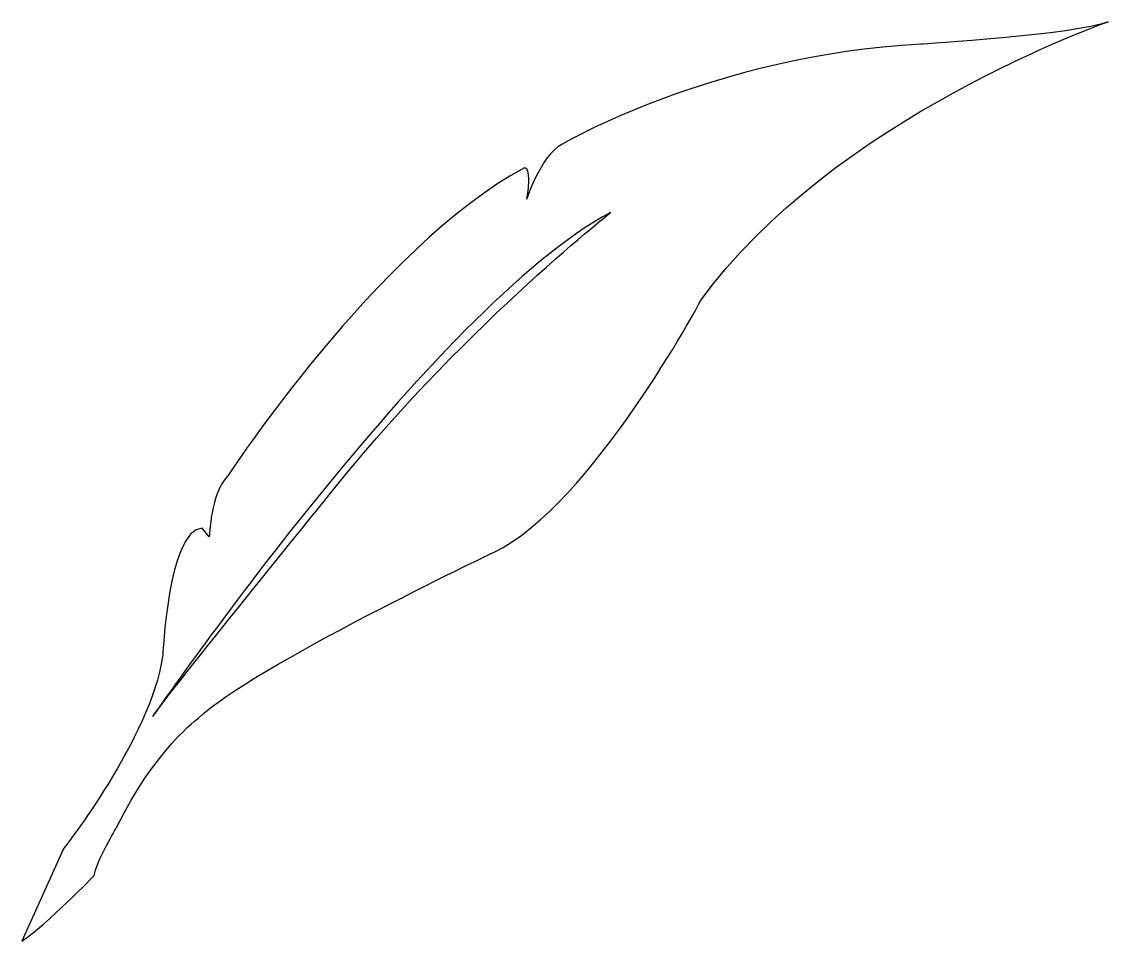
# Model space of a CAD drawing. Header units: centimetres. Extents: x -7.9 to 7.9, y -6.7 to 6.7.
import ezdxf

# ---------------------------------------------------------------- set-up
doc = ezdxf.new("R2010")
doc.units = ezdxf.units.CM
doc.header["$MEASUREMENT"] = 0
doc.layers.add('Camada 1', color=7, linetype='Continuous')

msp = doc.modelspace()

# ---------------------------------------------------------------- linework, layer by layer
at = {"layer": 'Camada 1'}
msp.add_open_spline([(-6.87861, -5.76286), (-6.87861, -5.76286), (-7.57899, -6.48366), (-7.93737, -6.72499), (-7.93737, -6.72499), (-7.93737, -6.72499), (-7.33478, -5.38371), (-7.33478, -5.38371), (-7.33478, -5.38371), (-7.33478, -5.38371), (-6.05377, -3.75327), (-5.88013, -2.56767), (-5.88013, -2.56767), (-5.88013, -2.56767), (-5.80044, -0.7226), (-5.30469, -0.69164), (-5.30469, -0.69164), (-5.30469, -0.69164), (-5.19886, -0.8201), (-5.19886, -0.8201), (-5.19886, -0.8201), (-5.19886, -0.8201), (-5.17566, -0.1719), (-4.93634, 0.06123), (-4.93634, 0.06123), (-4.93634, 0.06123), (-2.73974, 3.41662), (-0.59815, 4.56978), (-0.59815, 4.56978), (-0.59815, 4.56978), (-0.47721, 4.59751), (-0.56341, 4.11311), (-0.56341, 4.11311), (-0.56341, 4.11311), (-0.36447, 4.74433), (-0.05268, 4.9113), (-0.05268, 4.9113), (-0.05268, 4.9113), (2.1626, 6.21503), (5.19377, 6.37556), (5.19377, 6.37556), (5.19377, 6.37556), (7.45392, 6.51201), (7.92573, 6.70298), (7.92573, 6.70298), (7.92573, 6.70298), (3.88753, 5.29939), (1.97356, 2.62625), (1.97356, 2.62625), (1.97356, 2.62625), (0.38482, -0.35423), (-1.04187, -1.04429), (-1.04187, -1.04429), (-1.04187, -1.04429), (-4.59501, -2.73122), (-5.35585, -3.46589), (-5.35585, -3.46589), (-5.35585, -3.46589), (-5.99074, -3.91698), (-6.55497, -5.06487), (-6.55497, -5.06487), (-6.55497, -5.06487), (-6.86162, -5.58713), (-6.87861, -5.76286)], degree=3, knots=[0, 0, 0, 0, 0.05882353, 0.05882353, 0.05882353, 0.05882353, 0.11764706, 0.11764706, 0.11764706, 0.11764706, 0.17647059, 0.17647059, 0.17647059, 0.17647059, 0.23529412, 0.23529412, 0.23529412, 0.23529412, 0.29411765, 0.29411765, 0.29411765, 0.29411765, 0.35294118, 0.35294118, 0.35294118, 0.35294118, 0.41176471, 0.41176471, 0.41176471, 0.41176471, 0.47058824, 0.47058824, 0.47058824, 0.47058824, 0.52941176, 0.52941176, 0.52941176, 0.52941176, 0.58823529, 0.58823529, 0.58823529, 0.58823529, 0.64705882, 0.64705882, 0.64705882, 0.64705882, 0.70588235, 0.70588235, 0.70588235, 0.70588235, 0.76470588, 0.76470588, 0.76470588, 0.76470588, 0.82352941, 0.82352941, 0.82352941, 0.82352941, 0.88235294, 0.88235294, 0.88235294, 0.88235294, 1, 1, 1, 1], dxfattribs=at)
at = {"layer": 'Camada 1', "color": 7}
msp.add_open_spline([(-6.02358, -3.4408), (-6.02358, -3.4408), (-1.89542, 2.56635), (0.65935, 3.91612), (0.65935, 3.91612), (0.65935, 3.91612), (-1.57974, 2.16138), (-3.48863, -0.25604), (-3.48863, -0.25604), (-3.48864, -0.25604), (-5.77101, -3.07094), (-6.02358, -3.4408)], degree=3, knots=[0, 0, 0, 0, 0.25, 0.25, 0.25, 0.25, 0.5, 0.5, 0.5, 0.5, 1, 1, 1, 1], dxfattribs=at)

doc.saveas('drawing.dxf')
